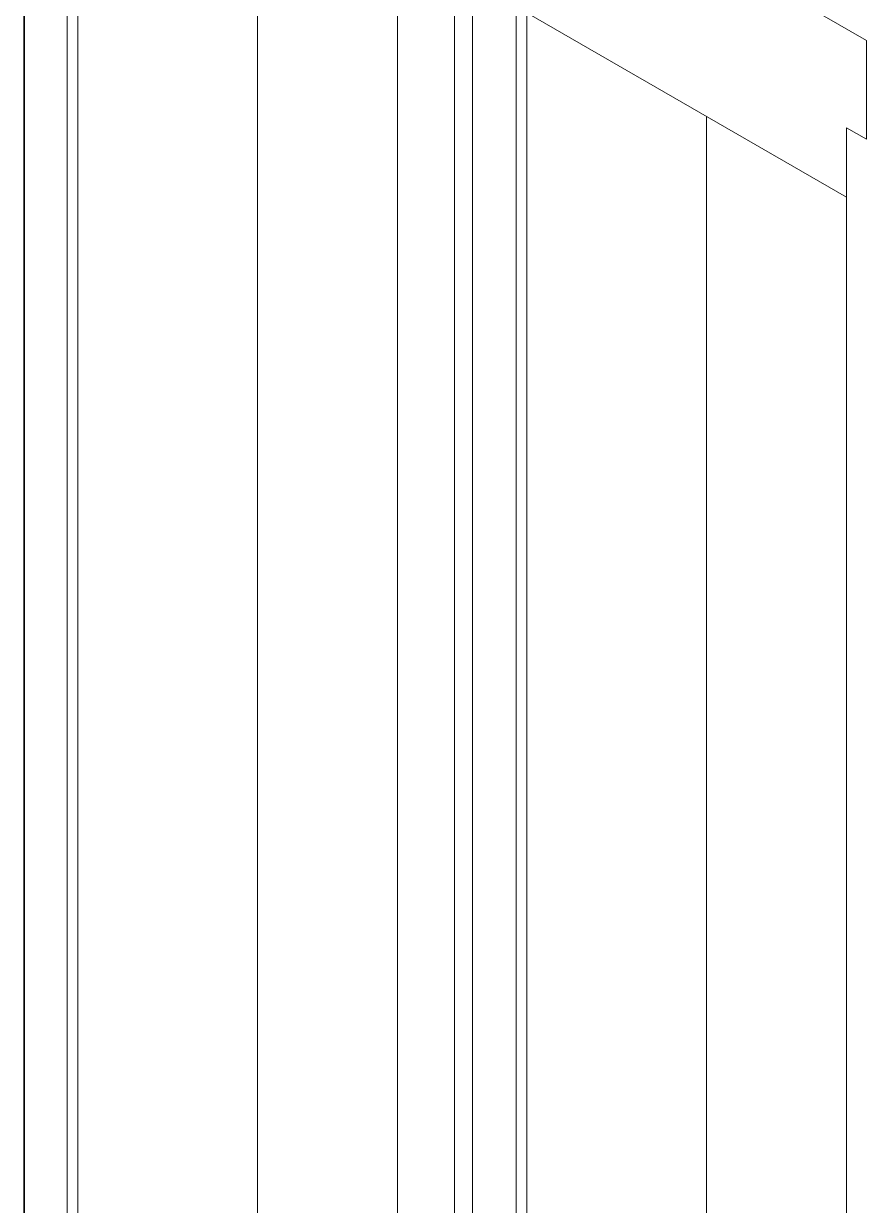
# Model space of a CAD drawing. Header units: inches. Extents: x 67248 to 85686, y -40174 to -31152.
# Drawn here: x 82469.03 to 82491.62, y -33401.42 to -33369.74 of the extents above; entities that cross this region are included whole.
import ezdxf

# ---------------------------------------------------------------- set-up
doc = ezdxf.new("R2010")
doc.units = ezdxf.units.IN
doc.header["$MEASUREMENT"] = 0

# ---------------------------------------------------------------- blocks, each defined once
blk = doc.blocks.new('ET200S')
at = {"lineweight": 0}
for p, q in [((76.1, 30.994), (76.1, -34.49)), ((76.122, -34.556), (76.122, 30.927)), ((86.794, -40.491), (86.794, 24.993)), ((87.243, 24.924), (87.243, -40.56)), ((77.177, 16.909), (77.177, -22.283)), ((77.444, -22.129), (77.444, 16.818)), ((87.826, 13.574), (97.018, 8.267)), ((81.903, 12.452), (81.903, -24.291)), ((85.38, 12.173), (85.38, -27.019)), ((88.321, 10.839), (88.321, -28.353)), ((88.587, -28.199), (88.587, 10.748)), ((96.523, 4.374), (88.587, 8.956)), ((97.018, 8.267), (97.018, 5.818)), ((93.046, 6.382), (93.046, -30.361)), ((96.523, 6.103), (96.523, -33.089)), ((96.523, 6.103), (97.018, 5.818))]:
    blk.add_line(p, q, dxfattribs=at)

msp = doc.modelspace()

# ---------------------------------------------------------------- block references
at = {"xscale": 1.08, "yscale": 1.08, "zscale": 1.08}
msp.add_blockref('ET200S', (82386.84, -33379.117, 0.332), dxfattribs=at)

doc.saveas('drawing.dxf')
